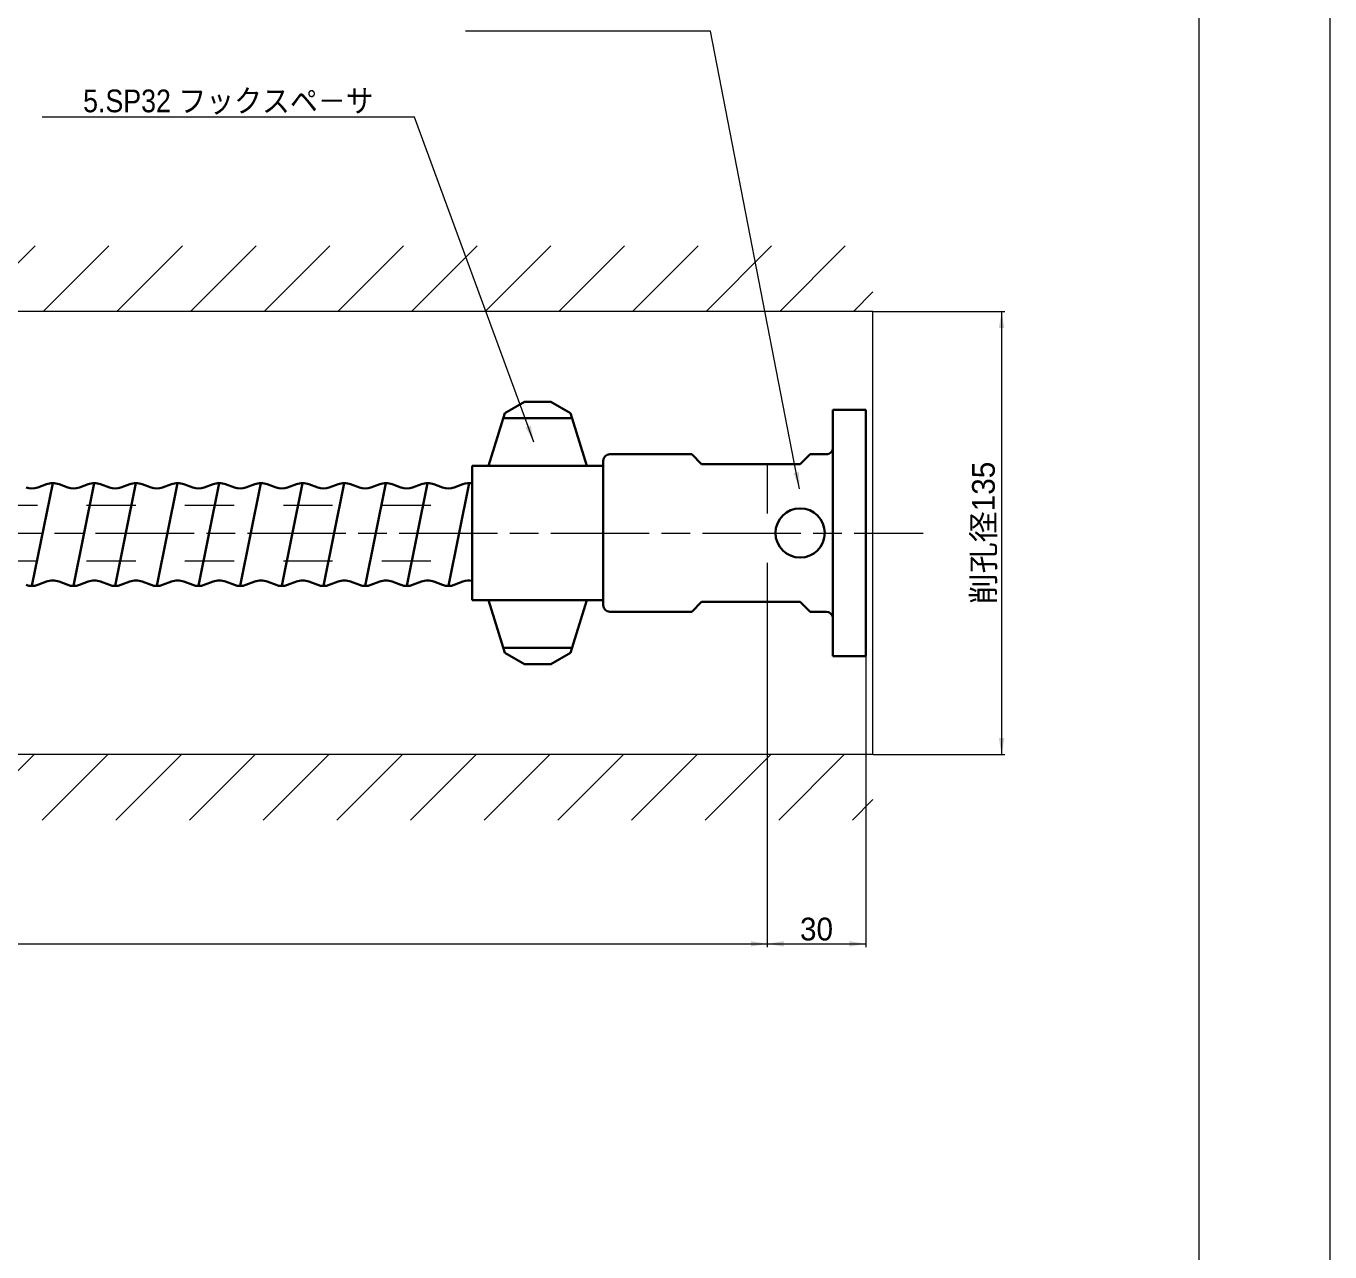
# Model space of a CAD drawing. Units: millimetres at full size, sheet at 1:2.5; details may follow other scales. Extents: x 2090 to 3770, y 1278 to 2481.
# Drawn here: x 3372.2 to 3769.6, y 1880.2 to 2253.8 of the extents above; entities that cross this region are included whole.
import ezdxf
from ezdxf.enums import TextEntityAlignment as Align

# ---------------------------------------------------------------- set-up
doc = ezdxf.new("R2010")
doc.units = ezdxf.units.MM
doc.header["$LTSCALE"] = 2.5
doc.linetypes.add('CHAIN', pattern=[18.5, 12, -1.5, 3.5, -1.5])
doc.linetypes.add('DASHED_SPACED', pattern=[12, 6, -6])
for name, color, linetype, lineweight in [('1外形線', 7, 'Continuous', 35), ('2細い実線', 3, 'Continuous', 20), ('3隠れ線', 2, 'DASHED_SPACED', 13), ('4中心線', 1, 'CHAIN', 15), ('6寸法線', 4, 'Continuous', 13), ('7 枠・タイトル', 7, 'Continuous', 13)]:
    doc.layers.add(name, color=color, linetype=linetype, lineweight=lineweight)
doc.styles.add('ＭＳ Ｐゴシック', font='')
doc.styles.get('ＭＳ Ｐゴシック').set_extended_font_data('MS PGothic')

# ---------------------------------------------------------------- blocks, each defined once
blk = doc.blocks.new('filled_arrow')
at = {"color": 0, "linetype": 'Continuous', "lineweight": -2}
blk.add_solid([(7.5, 1.25), (0, 0), (7.5, -1.25)], dxfattribs=at)

msp = doc.modelspace()

# ---------------------------------------------------------------- hatches: boundary and pattern name
at = {"layer": '2細い実線', "lineweight": 13}
h = msp.add_hatch(dxfattribs=at)
h.set_pattern_fill('USER', color=256, style=0, pattern_type=2)
h.set_pattern_definition([(45, (2624.049, 2221.686), (-11.22532, 11.22532), [])])
h.paths.add_polyline_path([(2496.242, 2166.81), (2496.242, 2186.81), (3630.331, 2186.81), (3630.331, 2166.81), (3180.591, 2166.81), (3180.591, 2174.31), (3170.591, 2174.31), (3170.591, 2166.81)])
h = msp.add_hatch(dxfattribs=at)
h.set_pattern_fill('USER', color=256, style=0, pattern_type=2)
h.set_pattern_definition([(45, (2624.049, 2201.686), (-11.22532, 11.22532), [])])
h.paths.add_polyline_path([(2496.413, 2011.81), (2496.348, 2031.81), (3170.591, 2031.81), (3170.591, 2024.31), (3180.591, 2024.31), (3180.591, 2031.81), (3630.331, 2031.81), (3630.331, 2011.81)])

# ---------------------------------------------------------------- linework, layer by layer
at = {"layer": '1外形線'}
for p, q in [((3524.151, 2139.31), (3518.124, 2135.83)), ((3532.097, 2139.31), (3524.151, 2139.31)), ((3532.097, 2139.31), (3538.124, 2135.83)), ((3518.124, 2135.83), (3513.124, 2119.81)), ((3538.124, 2135.83), (3543.124, 2119.81)), ((3628.124, 2136.81), (3618.124, 2136.81)), ((3618.124, 2136.81), (3618.124, 2125.31)), ((3628.124, 2061.81), (3628.124, 2136.81)), ((3538.599, 2134.31), (3517.65, 2134.31)), ((3575.075, 2123.31), (3550.124, 2123.31)), ((3578.111, 2120.275), (3575.075, 2123.31)), ((3611.146, 2123.31), (3608.111, 2120.275)), ((3616.124, 2123.31), (3611.146, 2123.31)), ((3618.124, 2125.31), (3618.132, 2099.31)), ((3548.124, 2119.81), (3508.124, 2119.81)), ((3508.124, 2119.81), (3508.124, 2078.81)), ((3548.124, 2077.31), (3548.124, 2121.31)), ((3548.124, 2119.81), (3548.124, 2078.81)), ((3608.111, 2120.275), (3578.111, 2120.275)), ((3380.259, 2114.524), (3373.898, 2083.184)), ((3375.689, 2113.166), (3378.353, 2114.205)), ((3382.19, 2114.212), (3384.852, 2113.166)), ((3392.948, 2114.524), (3386.598, 2083.184)), ((3388.389, 2113.166), (3391.053, 2114.205)), ((3394.89, 2114.212), (3397.552, 2113.166)), ((3405.659, 2114.524), (3399.298, 2083.184)), ((3401.089, 2113.166), (3403.753, 2114.205)), ((3407.59, 2114.212), (3410.252, 2113.166)), ((3418.348, 2114.524), (3411.998, 2083.184)), ((3413.789, 2113.166), (3416.453, 2114.205)), ((3420.29, 2114.212), (3422.952, 2113.166)), ((3431.059, 2114.524), (3424.698, 2083.184)), ((3426.489, 2113.166), (3429.153, 2114.205)), ((3432.99, 2114.212), (3435.652, 2113.166)), ((3443.748, 2114.524), (3437.398, 2083.184)), ((3439.189, 2113.166), (3441.853, 2114.205)), ((3445.69, 2114.212), (3448.352, 2113.166)), ((3456.459, 2114.524), (3450.098, 2083.184)), ((3451.889, 2113.166), (3454.553, 2114.205)), ((3458.39, 2114.212), (3461.052, 2113.166)), ((3469.148, 2114.524), (3462.798, 2083.184)), ((3464.589, 2113.166), (3467.253, 2114.205)), ((3471.09, 2114.212), (3473.752, 2113.166)), ((3481.859, 2114.524), (3475.498, 2083.184)), ((3477.289, 2113.166), (3479.953, 2114.205)), ((3483.79, 2114.212), (3486.452, 2113.166)), ((3494.548, 2114.524), (3488.198, 2083.184)), ((3489.989, 2113.166), (3492.653, 2114.205)), ((3496.49, 2114.212), (3499.152, 2113.166)), ((3507.259, 2114.524), (3500.898, 2083.184)), ((3502.689, 2113.166), (3505.353, 2114.205)), ((3618.132, 2099.31), (3618.124, 2071.179)), ((3375.689, 2083.476), (3378.353, 2084.515)), ((3382.19, 2084.522), (3384.852, 2083.476)), ((3388.389, 2083.476), (3391.053, 2084.515)), ((3394.89, 2084.522), (3397.552, 2083.476)), ((3401.089, 2083.476), (3403.753, 2084.515)), ((3407.59, 2084.522), (3410.252, 2083.476)), ((3413.789, 2083.476), (3416.453, 2084.515)), ((3420.29, 2084.522), (3422.952, 2083.476)), ((3426.489, 2083.476), (3429.153, 2084.515)), ((3432.99, 2084.522), (3435.652, 2083.476)), ((3439.189, 2083.476), (3441.853, 2084.515)), ((3445.69, 2084.522), (3448.352, 2083.476)), ((3451.889, 2083.476), (3454.553, 2084.515)), ((3458.39, 2084.522), (3461.052, 2083.476)), ((3464.589, 2083.476), (3467.253, 2084.515)), ((3471.09, 2084.522), (3473.752, 2083.476)), ((3477.289, 2083.476), (3479.953, 2084.515)), ((3483.79, 2084.522), (3486.452, 2083.476)), ((3489.989, 2083.476), (3492.653, 2084.515)), ((3496.49, 2084.522), (3499.152, 2083.476)), ((3502.689, 2083.476), (3505.353, 2084.515)), ((3548.124, 2078.81), (3508.124, 2078.81)), ((3518.124, 2062.79), (3513.124, 2078.81)), ((3538.124, 2062.79), (3543.124, 2078.81)), ((3575.075, 2075.31), (3550.124, 2075.31)), ((3578.111, 2078.345), (3575.075, 2075.31)), ((3608.111, 2078.345), (3578.111, 2078.345)), ((3611.146, 2075.31), (3608.111, 2078.345)), ((3616.124, 2075.31), (3611.146, 2075.31)), ((3618.124, 2061.81), (3618.124, 2073.31)), ((3538.599, 2064.31), (3517.65, 2064.31)), ((3524.151, 2059.31), (3518.124, 2062.79)), ((3532.097, 2059.31), (3524.151, 2059.31)), ((3532.097, 2059.31), (3538.124, 2062.79)), ((3618.124, 2061.81), (3628.124, 2061.81))]:
    msp.add_line(p, q, dxfattribs=at)
msp.add_circle((3608.121, 2099.325), 7.5, dxfattribs=at)
for centre, radius, start, end in [((3550.124, 2121.31), 2, 90, 180), ((3616.124, 2125.31), 2, 270, 0.0002), ((3616.124, 2125.31), 2, 270, 0.00299), ((3373.921, 2118.374), 5.5, 251.24295, 288.75705), ((3380.282, 2108.524), 6, 71.46161, 108.75705), ((3386.621, 2118.374), 5.5, 251.24295, 288.75705), ((3392.982, 2108.524), 6, 71.46161, 108.75705), ((3399.321, 2118.374), 5.5, 251.24295, 288.75705), ((3405.682, 2108.524), 6, 71.46161, 108.75705), ((3412.021, 2118.374), 5.5, 251.24295, 288.75705), ((3418.382, 2108.524), 6, 71.46161, 108.75705), ((3424.721, 2118.374), 5.5, 251.24295, 288.75705), ((3431.082, 2108.524), 6, 71.46161, 108.75705), ((3437.421, 2118.374), 5.5, 251.24295, 288.75705), ((3443.782, 2108.524), 6, 71.46161, 108.75705), ((3450.121, 2118.374), 5.5, 251.24295, 288.75705), ((3456.482, 2108.524), 6, 71.46161, 108.75705), ((3462.821, 2118.374), 5.5, 251.24295, 288.75705), ((3469.182, 2108.524), 6, 71.46161, 108.75705), ((3475.521, 2118.374), 5.5, 251.24295, 288.75705), ((3481.882, 2108.524), 6, 71.46161, 108.75705), ((3488.221, 2118.374), 5.5, 251.24295, 288.75705), ((3494.582, 2108.524), 6, 71.46161, 108.75705), ((3500.921, 2118.374), 5.5, 251.24295, 288.75705), ((3507.282, 2108.524), 6, 81.93363, 108.75705), ((3373.921, 2088.684), 5.5, 251.24295, 288.75705), ((3380.282, 2078.834), 6, 71.46161, 108.75705), ((3386.621, 2088.684), 5.5, 251.24295, 288.75705), ((3392.982, 2078.834), 6, 71.46161, 108.75705), ((3399.321, 2088.684), 5.5, 251.24295, 288.75705), ((3405.682, 2078.834), 6, 71.46161, 108.75705), ((3412.021, 2088.684), 5.5, 251.24295, 288.75705), ((3418.382, 2078.834), 6, 71.46161, 108.75705), ((3424.721, 2088.684), 5.5, 251.24295, 288.75705), ((3431.082, 2078.834), 6, 71.46161, 108.75705), ((3437.421, 2088.684), 5.5, 251.24295, 288.75705), ((3443.782, 2078.834), 6, 71.46161, 108.75705), ((3450.121, 2088.684), 5.5, 251.24295, 288.75705), ((3456.482, 2078.834), 6, 71.46161, 108.75705), ((3462.821, 2088.684), 5.5, 251.24295, 288.75705), ((3469.182, 2078.834), 6, 71.46161, 108.75705), ((3475.521, 2088.684), 5.5, 251.24295, 288.75705), ((3481.882, 2078.834), 6, 71.46161, 108.75705), ((3488.221, 2088.684), 5.5, 251.24295, 288.75705), ((3494.582, 2078.834), 6, 71.46161, 108.75705), ((3500.921, 2088.684), 5.5, 251.24295, 288.75705), ((3507.282, 2078.834), 6, 81.93363, 108.75705), ((3550.124, 2077.31), 2, 180, 270), ((3616.124, 2073.31), 2, 0, 90)]:
    msp.add_arc(centre, radius, start, end, dxfattribs=at)
at = {"layer": '2細い実線'}
for p, q in [((3630.331, 2166.81), (3180.591, 2166.81)), ((3630.331, 2031.81), (3630.331, 2166.81)), ((3630.331, 2031.81), (3180.591, 2031.81))]:
    msp.add_line(p, q, dxfattribs=at)
at = {"layer": '3隠れ線'}
for p, q in [((3598.124, 2120.275), (3598.124, 2078.345)), ((3180.591, 2107.81), (3508.124, 2107.81)), ((3180.591, 2090.81), (3508.124, 2090.81))]:
    msp.add_line(p, q, dxfattribs=at)
at = {"layer": '4中心線'}
msp.add_line((2329.611, 2099.31), (3645.603, 2099.31), dxfattribs=at)
at = {"layer": '6寸法線'}
for p, q in [((3630.394, 2166.81), (3670.544, 2166.81)), ((3669.544, 2166.81), (3669.544, 2031.81)), ((3598.124, 2078.283), (3598.124, 1973.109)), ((3598.124, 2078.283), (3598.124, 1973.109)), ((3628.124, 2061.748), (3628.124, 1973.109)), ((3630.394, 2031.81), (3670.544, 2031.81)), ((2329.611, 1974.109), (3598.124, 1974.109)), ((3598.124, 1974.109), (3628.124, 1974.109))]:
    msp.add_line(p, q, dxfattribs=at)
for points in [[(3607.926, 2112.819), (3606.971, 2117.727), (3580.805, 2252.276), (3506.151, 2252.276)], [(3526.962, 2127.036), (3525.239, 2131.73), (3490.61, 2226.05), (3377.043, 2226.05)]]:
    msp.add_lwpolyline(points, dxfattribs=at)
at = {"layer": '7 枠・タイトル'}
for p, q in [((3769.646, 2480.788), (3769.646, 1292.788)), ((3729.646, 2440.788), (3729.646, 1332.788))]:
    msp.add_line(p, q, dxfattribs=at)

# ---------------------------------------------------------------- block references
at = {"layer": '6寸法線', "xscale": 0.667, "yscale": 0.667}
for p, rotation in [((3669.544, 2166.81), 270), ((3526.962, 2127.036), 110.2), ((3607.926, 2112.819), 101), ((3669.544, 2031.81), 90), ((3598.124, 1974.109), 180), ((3628.124, 1974.109), 180)]:
    msp.add_blockref('filled_arrow', p, dxfattribs=dict(at, rotation=rotation))
msp.add_blockref('filled_arrow', (3598.124, 1974.109), dxfattribs=at)

# ---------------------------------------------------------------- texts
at = {"layer": '6寸法線', "style": 'ＭＳ Ｐゴシック', "width": 0.9}
msp.add_text('5.SP32 フックスペ－サ', height=6.928, dxfattribs=at).set_placement((3478.101, 2231.017), align=Align.MIDDLE_RIGHT)
at = {"layer": '6寸法線', "style": 'ＭＳ Ｐゴシック'}
msp.add_text('削孔径135', height=6.928, rotation=90, dxfattribs=at).set_placement((3664.01, 2099.31), align=Align.MIDDLE_CENTER)
msp.add_text('30', height=6.928, dxfattribs=at).set_placement((3613.124, 1978.609), align=Align.MIDDLE_CENTER)

doc.saveas('drawing.dxf')
